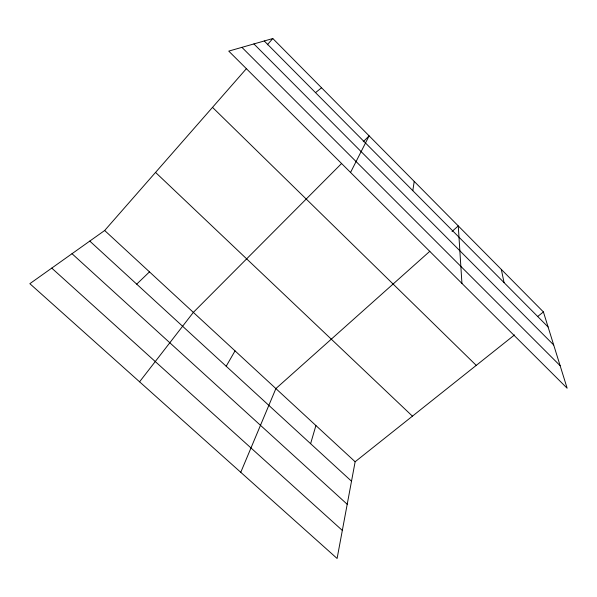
<?xml version="1.0" encoding="UTF-8"?>
<svg xmlns="http://www.w3.org/2000/svg" width="597" height="597" viewBox="0 0 597 597"><rect width="100%" height="100%" fill="white"/><g stroke="black" fill="none" stroke-linecap="round" stroke-linejoin="round"><path stroke-width="0.9" d="M412.811 190.667L414.214 181.398M514.524 334.924L355.14 461.757L337.096 558.471L29.85 283.679L104.669 230.502L246.613 68.431M310.612 443.69L315.91 425.534M240.763 472.309L275.889 388.587L429.84 251.262M350.551 172.451L369.125 135.847L363.23 141.773M226.188 366.237L235.046 350.872M139.571 381.811L193.353 312.38L341.603 163.496M267.322 44.79L272.807 38.529L543.412 311.94L567.15 388.229L228.748 51.111L272.807 38.529M136.713 284.15L149.489 271.881M452.026 231.472L458.265 225.912L461.936 283.418M315.522 92.639L321.552 87.781M537.628 316.537L543.412 311.94M51.752 268.113L342.327 530.42M72.013 253.71L347.208 504.278M89.774 241.084L351.506 481.212M104.669 230.502L355.14 461.757M155.548 172.406L412.437 416.161M212.51 107.37L476.249 365.379M241.919 47.35L560.135 365.692M253.904 43.932L553.695 344.991M264.247 40.977L548.083 326.969M501.316 269.411L504.062 282.612"/></g></svg>
